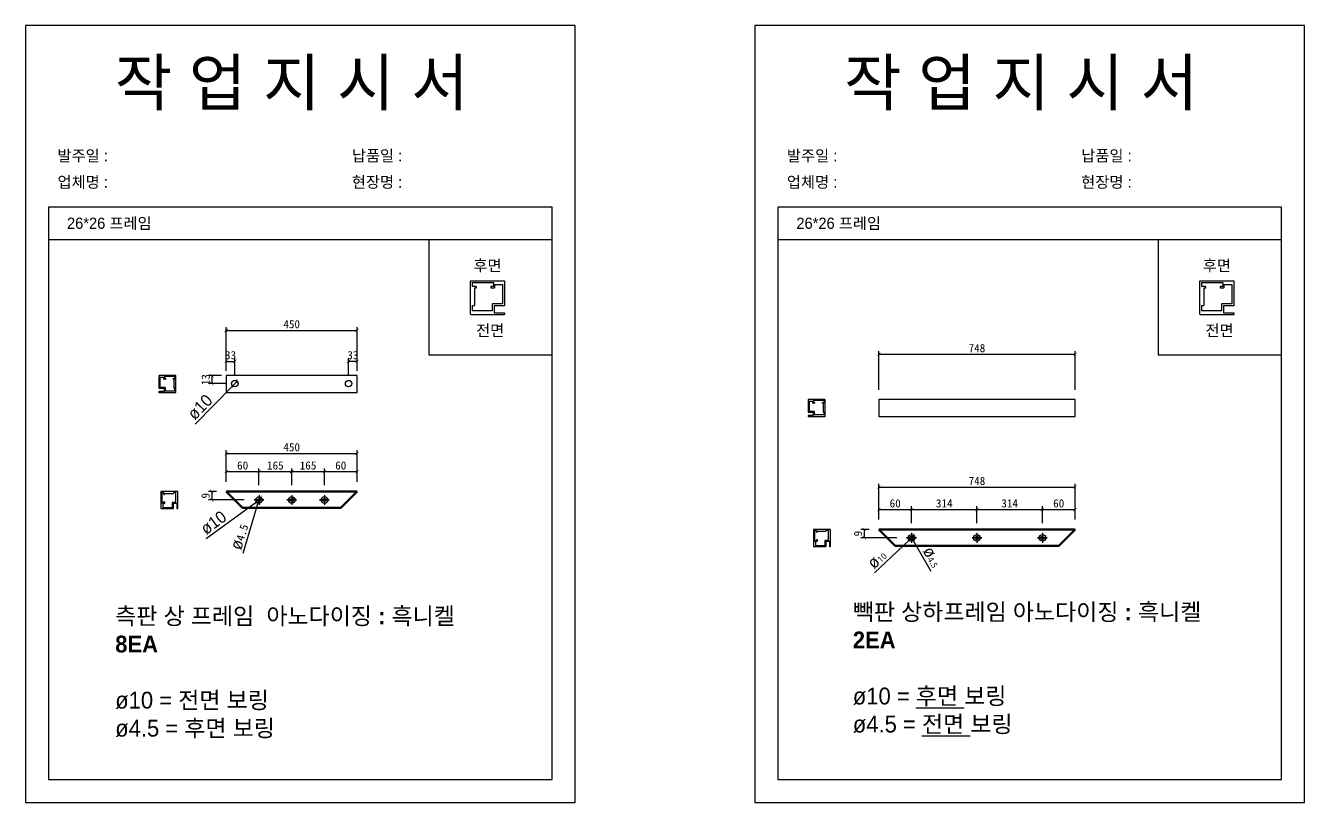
# Model space of a CAD drawing. Header units: millimetres. Extents: x -44117 to 256353, y -2095463 to 65325.
# Drawn here: x 119270 to 123181, y -18730 to -16354 of the extents above; entities that cross this region are included whole.
import ezdxf

# ---------------------------------------------------------------- set-up
doc = ezdxf.new("R2010")
doc.units = ezdxf.units.MM
doc.header["$LTSCALE"] = 10
doc.layers.add('Layer1', color=7, linetype='Continuous', lineweight=70)
doc.dimstyles.new('ISO-25', dxfattribs={"dimtxt": 2.5, "dimasz": 2.5, "dimexe": 1, "dimexo": 1, "dimtad": 1, "dimtxsty": 'Standard', "dimblk": 'ARCHTICK', "dimcen": 2.5, "dimadec": 0, "dimazin": 0, "dimtfac": 1, "dimtmove": 0, "dimatfit": 3, "dimfxl": 0, "dimarcsym": 0})

# ---------------------------------------------------------------- blocks, each defined once
blk = doc.blocks.new('_ArchTick')
at = {"color": 0, "linetype": 'ByBlock', "const_width": 0.15}
blk.add_lwpolyline([(-0.5, -0.5), (0.5, 0.5)], dxfattribs=at)
blk = doc.blocks.new('*D2102')
at = {"color": 0, "lineweight": -2}
for p, q in [((121879.4, -17864.9), (121879.4, -17824.2)), ((121979.4, -17875.9), (121979.4, -17824.2)), ((121879.4, -17834.2), (121979.4, -17834.2))]:
    blk.add_line(p, q, dxfattribs=at)
at = {"layer": 'Defpoints', "color": 0}
for p in [(121979.4, -17834.2), (121879.4, -17894.9), (121979.4, -17905.9)]:
    blk.add_point(p, dxfattribs=at)
at = {"color": 0, "lineweight": -2, "xscale": 10, "yscale": 10, "zscale": 10, "rotation": 180}
blk.add_blockref('_ArchTick', (121879.4, -17834.2), dxfattribs=at)
at = {"color": 0, "lineweight": -2, "xscale": 10, "yscale": 10, "zscale": 10}
blk.add_blockref('_ArchTick', (121979.4, -17834.2), dxfattribs=at)
at = {"color": 0, "insert": (121929.4, -17815.5), "char_height": 25, "attachment_point": 5}
blk.add_mtext('60', dxfattribs=at)
blk = doc.blocks.new('*D2103')
at = {"color": 0, "lineweight": -2}
for p, q in [((121879.4, -17864.9), (121879.4, -17755.7)), ((121879.4, -17765.7), (122479.4, -17765.7)), ((122479.4, -17864.9), (122479.4, -17755.7))]:
    blk.add_line(p, q, dxfattribs=at)
at = {"layer": 'Defpoints', "color": 0}
for p in [(122479.4, -17765.7), (121879.4, -17894.9), (122479.4, -17894.9)]:
    blk.add_point(p, dxfattribs=at)
at = {"color": 0, "lineweight": -2, "xscale": 10, "yscale": 10, "zscale": 10, "rotation": 180}
blk.add_blockref('_ArchTick', (121879.4, -17765.7), dxfattribs=at)
at = {"color": 0, "lineweight": -2, "xscale": 10, "yscale": 10, "zscale": 10}
blk.add_blockref('_ArchTick', (122479.4, -17765.7), dxfattribs=at)
at = {"color": 0, "insert": (122179.4, -17746.9), "char_height": 25, "attachment_point": 5}
blk.add_mtext('748', dxfattribs=at)
blk = doc.blocks.new('*D2104')
at = {"color": 0, "lineweight": -2}
for p, q in [((121866.4, -18028), (121972.1, -17927.8)), ((121986.6, -17914), (121972.1, -17927.8)), ((121986.6, -17914), (121986.6, -17914))]:
    blk.add_line(p, q, dxfattribs=at)
at = {"layer": 'Defpoints', "color": 0}
for p in [(121972.1, -17927.8), (121986.6, -17914)]:
    blk.add_point(p, dxfattribs=at)
at = {"color": 0, "lineweight": -2, "xscale": 10, "yscale": 10, "zscale": 10}
for p, rotation in [((121986.6, -17914), 223.4806529621891), ((121972.1, -17927.8), 43.48065296218906)]:
    blk.add_blockref('_ArchTick', p, dxfattribs=dict(at, rotation=rotation))
at = {"color": 0, "insert": (121873.3, -17985.7), "char_height": 25, "attachment_point": 5, "rotation": 43.4807}
blk.add_mtext('{\\fGulim|b0|i0|c129|p50;\\H1.4583x;ø\\fMalgun Gothic|b0|i0|c129|p50;\\H0.51429x;10}', dxfattribs=at)
blk = doc.blocks.new('*D2105')
at = {"color": 0, "lineweight": -2}
for p, q in [((121976.9, -17916.6), (121976.9, -17916.6)), ((121976.9, -17916.6), (121981.9, -17925.2)), ((122039.7, -18023.8), (121981.9, -17925.2))]:
    blk.add_line(p, q, dxfattribs=at)
at = {"layer": 'Defpoints', "color": 0}
for p in [(121976.9, -17916.6), (121981.9, -17925.2)]:
    blk.add_point(p, dxfattribs=at)
at = {"color": 0, "lineweight": -2, "xscale": 10, "yscale": 10, "zscale": 10}
for p, rotation in [((121976.9, -17916.6), 300.3861059706713), ((121981.9, -17925.2), 120.3861059706713)]:
    blk.add_blockref('_ArchTick', p, dxfattribs=dict(at, rotation=rotation))
at = {"color": 0, "insert": (122043.7, -17979.1), "char_height": 25, "attachment_point": 5, "rotation": 300.3861}
blk.add_mtext('{\\fGulim|b0|i0|c129|p50;\\H1.4583x;ø\\fMalgun Gothic|b0|i0|c129|p50;\\H0.51429x;4.5}', dxfattribs=at)
blk = doc.blocks.new('*D2109')
at = {"color": 0, "lineweight": -2}
for p, q in [((121979.4, -17875.9), (121979.4, -17824.2)), ((122179.4, -17875.9), (122179.4, -17824.2)), ((121979.4, -17834.2), (122179.4, -17834.2))]:
    blk.add_line(p, q, dxfattribs=at)
at = {"layer": 'Defpoints', "color": 0}
for p in [(122179.4, -17834.2), (121979.4, -17905.9), (122179.4, -17905.9)]:
    blk.add_point(p, dxfattribs=at)
at = {"color": 0, "lineweight": -2, "xscale": 10, "yscale": 10, "zscale": 10, "rotation": 180}
blk.add_blockref('_ArchTick', (121979.4, -17834.2), dxfattribs=at)
at = {"color": 0, "lineweight": -2, "xscale": 10, "yscale": 10, "zscale": 10}
blk.add_blockref('_ArchTick', (122179.4, -17834.2), dxfattribs=at)
at = {"color": 0, "insert": (122079.4, -17815.5), "char_height": 25, "attachment_point": 5}
blk.add_mtext('314', dxfattribs=at)
blk = doc.blocks.new('*D2110')
at = {"color": 0, "lineweight": -2}
for p, q in [((122179.4, -17875.9), (122179.4, -17824.2)), ((122379.4, -17875.9), (122379.4, -17824.2)), ((122179.4, -17834.2), (122379.4, -17834.2))]:
    blk.add_line(p, q, dxfattribs=at)
at = {"layer": 'Defpoints', "color": 0}
for p in [(122379.4, -17834.2), (122179.4, -17905.9), (122379.4, -17905.9)]:
    blk.add_point(p, dxfattribs=at)
at = {"color": 0, "lineweight": -2, "xscale": 10, "yscale": 10, "zscale": 10, "rotation": 180}
blk.add_blockref('_ArchTick', (122179.4, -17834.2), dxfattribs=at)
at = {"color": 0, "lineweight": -2, "xscale": 10, "yscale": 10, "zscale": 10}
blk.add_blockref('_ArchTick', (122379.4, -17834.2), dxfattribs=at)
at = {"color": 0, "insert": (122279.4, -17815.5), "char_height": 25, "attachment_point": 5}
blk.add_mtext('314', dxfattribs=at)
blk = doc.blocks.new('*D2111')
at = {"color": 0, "lineweight": -2}
for p, q in [((122379.4, -17875.9), (122379.4, -17824.2)), ((122479.4, -17864.9), (122479.4, -17824.2)), ((122379.4, -17834.2), (122479.4, -17834.2))]:
    blk.add_line(p, q, dxfattribs=at)
at = {"layer": 'Defpoints', "color": 0}
for p in [(122479.4, -17834.2), (122379.4, -17905.9), (122479.4, -17894.9)]:
    blk.add_point(p, dxfattribs=at)
at = {"color": 0, "lineweight": -2, "xscale": 10, "yscale": 10, "zscale": 10, "rotation": 180}
blk.add_blockref('_ArchTick', (122379.4, -17834.2), dxfattribs=at)
at = {"color": 0, "lineweight": -2, "xscale": 10, "yscale": 10, "zscale": 10}
blk.add_blockref('_ArchTick', (122479.4, -17834.2), dxfattribs=at)
at = {"color": 0, "insert": (122429.4, -17815.5), "char_height": 25, "attachment_point": 5}
blk.add_mtext('60', dxfattribs=at)
blk = doc.blocks.new('*D2113')
at = {"color": 0, "lineweight": -2}
for p, q in [((119884.2, -17749), (119884.2, -17708.3)), ((119984.2, -17760), (119984.2, -17708.3)), ((119884.2, -17718.3), (119984.2, -17718.3))]:
    blk.add_line(p, q, dxfattribs=at)
at = {"layer": 'Defpoints', "color": 0}
for p in [(119984.2, -17718.3), (119884.2, -17779), (119984.2, -17790)]:
    blk.add_point(p, dxfattribs=at)
at = {"color": 0, "lineweight": -2, "xscale": 10, "yscale": 10, "zscale": 10, "rotation": 180}
blk.add_blockref('_ArchTick', (119884.2, -17718.3), dxfattribs=at)
at = {"color": 0, "lineweight": -2, "xscale": 10, "yscale": 10, "zscale": 10}
blk.add_blockref('_ArchTick', (119984.2, -17718.3), dxfattribs=at)
at = {"color": 0, "insert": (119934.2, -17699.6), "char_height": 25, "attachment_point": 5}
blk.add_mtext('60', dxfattribs=at)
blk = doc.blocks.new('*D2114')
at = {"color": 0, "lineweight": -2}
for p, q in [((119984.2, -17760), (119984.2, -17708.3)), ((120084.2, -17760), (120084.2, -17708.3)), ((119984.2, -17718.3), (120084.2, -17718.3))]:
    blk.add_line(p, q, dxfattribs=at)
at = {"layer": 'Defpoints', "color": 0}
for p in [(120084.2, -17718.3), (119984.2, -17790), (120084.2, -17790)]:
    blk.add_point(p, dxfattribs=at)
at = {"color": 0, "lineweight": -2, "xscale": 10, "yscale": 10, "zscale": 10, "rotation": 180}
blk.add_blockref('_ArchTick', (119984.2, -17718.3), dxfattribs=at)
at = {"color": 0, "lineweight": -2, "xscale": 10, "yscale": 10, "zscale": 10}
blk.add_blockref('_ArchTick', (120084.2, -17718.3), dxfattribs=at)
at = {"color": 0, "insert": (120034.2, -17699.6), "char_height": 25, "attachment_point": 5}
blk.add_mtext('165', dxfattribs=at)
blk = doc.blocks.new('*D2115')
at = {"color": 0, "lineweight": -2}
for p, q in [((120084.2, -17760), (120084.2, -17708.3)), ((120184.2, -17760), (120184.2, -17708.3)), ((120084.2, -17718.3), (120184.2, -17718.3))]:
    blk.add_line(p, q, dxfattribs=at)
at = {"layer": 'Defpoints', "color": 0}
for p in [(120184.2, -17718.3), (120084.2, -17790), (120184.2, -17790)]:
    blk.add_point(p, dxfattribs=at)
at = {"color": 0, "lineweight": -2, "xscale": 10, "yscale": 10, "zscale": 10, "rotation": 180}
blk.add_blockref('_ArchTick', (120084.2, -17718.3), dxfattribs=at)
at = {"color": 0, "lineweight": -2, "xscale": 10, "yscale": 10, "zscale": 10}
blk.add_blockref('_ArchTick', (120184.2, -17718.3), dxfattribs=at)
at = {"color": 0, "insert": (120134.2, -17699.6), "char_height": 25, "attachment_point": 5}
blk.add_mtext('165', dxfattribs=at)
blk = doc.blocks.new('*D2116')
at = {"color": 0, "lineweight": -2}
for p, q in [((120184.2, -17760), (120184.2, -17708.3)), ((120284.2, -17749), (120284.2, -17708.3)), ((120184.2, -17718.3), (120284.2, -17718.3))]:
    blk.add_line(p, q, dxfattribs=at)
at = {"layer": 'Defpoints', "color": 0}
for p in [(120284.2, -17718.3), (120184.2, -17790), (120284.2, -17779)]:
    blk.add_point(p, dxfattribs=at)
at = {"color": 0, "lineweight": -2, "xscale": 10, "yscale": 10, "zscale": 10, "rotation": 180}
blk.add_blockref('_ArchTick', (120184.2, -17718.3), dxfattribs=at)
at = {"color": 0, "lineweight": -2, "xscale": 10, "yscale": 10, "zscale": 10}
blk.add_blockref('_ArchTick', (120284.2, -17718.3), dxfattribs=at)
at = {"color": 0, "insert": (120234.2, -17699.6), "char_height": 25, "attachment_point": 5}
blk.add_mtext('60', dxfattribs=at)
blk = doc.blocks.new('*D2117')
at = {"color": 0, "lineweight": -2}
for p, q in [((119884.2, -17749), (119884.2, -17652.6)), ((119884.2, -17662.6), (120284.2, -17662.6)), ((120284.2, -17749), (120284.2, -17652.6))]:
    blk.add_line(p, q, dxfattribs=at)
at = {"layer": 'Defpoints', "color": 0}
for p in [(120284.2, -17662.6), (119884.2, -17779), (120284.2, -17779)]:
    blk.add_point(p, dxfattribs=at)
at = {"color": 0, "lineweight": -2, "xscale": 10, "yscale": 10, "zscale": 10, "rotation": 180}
blk.add_blockref('_ArchTick', (119884.2, -17662.6), dxfattribs=at)
at = {"color": 0, "lineweight": -2, "xscale": 10, "yscale": 10, "zscale": 10}
blk.add_blockref('_ArchTick', (120284.2, -17662.6), dxfattribs=at)
at = {"color": 0, "insert": (120084.2, -17643.9), "char_height": 25, "attachment_point": 5}
blk.add_mtext('450', dxfattribs=at)
blk = doc.blocks.new('*D2123')
at = {"color": 0, "lineweight": -2}
for p, q in [((119854.2, -17779), (119829.8, -17779)), ((119839.8, -17779), (119839.8, -17805)), ((119939.2, -17805), (119829.8, -17805))]:
    blk.add_line(p, q, dxfattribs=at)
at = {"layer": 'Defpoints', "color": 0}
for p in [(119884.2, -17779), (119839.8, -17805), (119969.2, -17805)]:
    blk.add_point(p, dxfattribs=at)
at = {"color": 0, "lineweight": -2, "xscale": 10, "yscale": 10, "zscale": 10}
for p, rotation in [((119839.8, -17779), 90), ((119839.8, -17805), 270)]:
    blk.add_blockref('_ArchTick', p, dxfattribs=dict(at, rotation=rotation))
at = {"color": 0, "insert": (119821.1, -17792), "char_height": 25, "attachment_point": 5, "rotation": 90}
blk.add_mtext('9', dxfattribs=at)
blk = doc.blocks.new('*D2124')
at = {"color": 0, "lineweight": -2}
for p, q in [((119822.2, -17923.2), (119976.1, -17810.9)), ((119992.3, -17799.2), (119976.1, -17810.9)), ((119992.3, -17799.2), (119992.3, -17799.2))]:
    blk.add_line(p, q, dxfattribs=at)
at = {"layer": 'Defpoints', "color": 0}
for p in [(119976.1, -17810.9), (119992.3, -17799.2)]:
    blk.add_point(p, dxfattribs=at)
at = {"color": 0, "lineweight": -2, "xscale": 10, "yscale": 10, "zscale": 10}
for p, rotation in [((119992.3, -17799.2), 216.1012390734607), ((119976.1, -17810.9), 36.10123907346073)]:
    blk.add_blockref('_ArchTick', p, dxfattribs=dict(at, rotation=rotation))
at = {"color": 0, "insert": (119845, -17874.4), "char_height": 25, "attachment_point": 5, "rotation": 36.1012}
blk.add_mtext('{\\fGulim|b0|i0|c129|p50;\\H1.4583x;ø10}', dxfattribs=at)
blk = doc.blocks.new('*D2125')
at = {"color": 0, "lineweight": -2}
for p, q in [((119935.8, -17967.8), (119982.8, -17809.8)), ((119985.6, -17800.3), (119982.8, -17809.8)), ((119985.6, -17800.3), (119985.6, -17800.3))]:
    blk.add_line(p, q, dxfattribs=at)
at = {"layer": 'Defpoints', "color": 0}
for p in [(119982.8, -17809.8), (119985.6, -17800.3)]:
    blk.add_point(p, dxfattribs=at)
at = {"color": 0, "lineweight": -2, "xscale": 10, "yscale": 10, "zscale": 10}
for p, rotation in [((119982.8, -17809.8), 73.42594672676715), ((119985.6, -17800.3), 253.4259467267671)]:
    blk.add_blockref('_ArchTick', p, dxfattribs=dict(at, rotation=rotation))
at = {"color": 0, "insert": (119923.8, -17917), "char_height": 25, "attachment_point": 5, "rotation": 73.4259}
blk.add_mtext('{\\fGulim|b0|i0|c129|p50;\\H1.4583x;ø}4.5', dxfattribs=at)
blk = doc.blocks.new('*D2126')
at = {"color": 0, "lineweight": -2}
for p, q in [((121849.4, -17894.9), (121824.8, -17894.9)), ((121834.8, -17894.9), (121834.8, -17920.9)), ((121934.4, -17920.9), (121824.8, -17920.9))]:
    blk.add_line(p, q, dxfattribs=at)
at = {"layer": 'Defpoints', "color": 0}
for p in [(121879.4, -17894.9), (121834.8, -17920.9), (121964.4, -17920.9)]:
    blk.add_point(p, dxfattribs=at)
at = {"color": 0, "lineweight": -2, "xscale": 10, "yscale": 10, "zscale": 10}
for p, rotation in [((121834.8, -17894.9), 90), ((121834.8, -17920.9), 270)]:
    blk.add_blockref('_ArchTick', p, dxfattribs=dict(at, rotation=rotation))
at = {"color": 0, "insert": (121816.1, -17907.9), "char_height": 25, "attachment_point": 5, "rotation": 90}
blk.add_mtext('9', dxfattribs=at)
blk = doc.blocks.new('*D2127')
at = {"color": 0, "lineweight": -2}
for p, q in [((119884.2, -17394.7), (119884.2, -17276.3)), ((120284.2, -17394.7), (120284.2, -17276.3)), ((119884.2, -17286.3), (120284.2, -17286.3))]:
    blk.add_line(p, q, dxfattribs=at)
at = {"layer": 'Defpoints', "color": 0}
for p in [(120284.2, -17286.3), (119884.2, -17424.7), (120284.2, -17424.7)]:
    blk.add_point(p, dxfattribs=at)
at = {"color": 0, "lineweight": -2, "xscale": 10, "yscale": 10, "zscale": 10, "rotation": 180}
blk.add_blockref('_ArchTick', (119884.2, -17286.3), dxfattribs=at)
at = {"color": 0, "lineweight": -2, "xscale": 10, "yscale": 10, "zscale": 10}
blk.add_blockref('_ArchTick', (120284.2, -17286.3), dxfattribs=at)
at = {"color": 0, "insert": (120084.2, -17267.5), "char_height": 25, "attachment_point": 5}
blk.add_mtext('450', dxfattribs=at)
blk = doc.blocks.new('*D2128')
at = {"color": 0, "lineweight": -2}
for p, q in [((121879.4, -17468), (121879.4, -17349.5)), ((121879.4, -17359.5), (122479.4, -17359.5)), ((122479.4, -17468), (122479.4, -17349.5))]:
    blk.add_line(p, q, dxfattribs=at)
at = {"layer": 'Defpoints', "color": 0}
for p in [(122479.4, -17359.5), (121879.4, -17498), (122479.4, -17498)]:
    blk.add_point(p, dxfattribs=at)
at = {"color": 0, "lineweight": -2, "xscale": 10, "yscale": 10, "zscale": 10, "rotation": 180}
blk.add_blockref('_ArchTick', (121879.4, -17359.5), dxfattribs=at)
at = {"color": 0, "lineweight": -2, "xscale": 10, "yscale": 10, "zscale": 10}
blk.add_blockref('_ArchTick', (122479.4, -17359.5), dxfattribs=at)
at = {"color": 0, "insert": (122179.4, -17340.8), "char_height": 25, "attachment_point": 5}
blk.add_mtext('748', dxfattribs=at)
blk = doc.blocks.new('*D2140')
at = {"color": 0, "lineweight": -2}
for p, q in [((119789.5, -17572.7), (119903.2, -17456.4)), ((119917.2, -17442.1), (119903.2, -17456.4)), ((119917.2, -17442.1), (119917.2, -17442.1))]:
    blk.add_line(p, q, dxfattribs=at)
at = {"layer": 'Defpoints', "color": 0}
for p in [(119903.2, -17456.4), (119917.2, -17442.1)]:
    blk.add_point(p, dxfattribs=at)
at = {"color": 0, "lineweight": -2, "xscale": 10, "yscale": 10, "zscale": 10}
for p, rotation in [((119917.2, -17442.1), 225.6611385175773), ((119903.2, -17456.4), 45.66113851757733)]:
    blk.add_blockref('_ArchTick', p, dxfattribs=dict(at, rotation=rotation))
at = {"color": 0, "insert": (119803.9, -17520.8), "char_height": 25, "attachment_point": 5, "rotation": 45.6611}
blk.add_mtext('{\\fGulim|b0|i0|c129|p50;\\H1.4583x;ø10}', dxfattribs=at)
blk = doc.blocks.new('*D2141')
at = {"color": 0, "lineweight": -2}
for p, q in [((119869.2, -17424.7), (119829.9, -17424.7)), ((119839.9, -17424.7), (119839.9, -17449.2)), ((119885.2, -17449.2), (119829.9, -17449.2))]:
    blk.add_line(p, q, dxfattribs=at)
at = {"layer": 'Defpoints', "color": 0}
for p in [(119884.2, -17424.7), (119839.9, -17449.2), (119900.2, -17449.2)]:
    blk.add_point(p, dxfattribs=at)
at = {"color": 0, "lineweight": -2, "xscale": 10, "yscale": 10, "zscale": 10}
for p, rotation in [((119839.9, -17424.7), 90), ((119839.9, -17449.2), 270)]:
    blk.add_blockref('_ArchTick', p, dxfattribs=dict(at, rotation=rotation))
at = {"color": 0, "insert": (119821.2, -17437), "char_height": 25, "attachment_point": 5, "rotation": 90}
blk.add_mtext('13', dxfattribs=at)
blk = doc.blocks.new('*D2142')
at = {"color": 0, "lineweight": -2}
for p, q in [((119884.2, -17409.7), (119884.2, -17371)), ((119884.2, -17381), (119910.2, -17381)), ((119910.2, -17424.2), (119910.2, -17371))]:
    blk.add_line(p, q, dxfattribs=at)
at = {"layer": 'Defpoints', "color": 0}
for p in [(119910.2, -17381), (119884.2, -17424.7), (119910.2, -17439.2)]:
    blk.add_point(p, dxfattribs=at)
at = {"color": 0, "lineweight": -2, "xscale": 10, "yscale": 10, "zscale": 10, "rotation": 180}
blk.add_blockref('_ArchTick', (119884.2, -17381), dxfattribs=at)
at = {"color": 0, "lineweight": -2, "xscale": 10, "yscale": 10, "zscale": 10}
blk.add_blockref('_ArchTick', (119910.2, -17381), dxfattribs=at)
at = {"color": 0, "insert": (119897.2, -17362.2), "char_height": 25, "attachment_point": 5}
blk.add_mtext('33', dxfattribs=at)
blk = doc.blocks.new('*D2143')
at = {"color": 0, "lineweight": -2}
for p, q in [((120258.2, -17424.2), (120258.2, -17371)), ((120284.2, -17381), (120258.2, -17381)), ((120284.2, -17409.7), (120284.2, -17371))]:
    blk.add_line(p, q, dxfattribs=at)
at = {"layer": 'Defpoints', "color": 0}
for p in [(120258.2, -17381), (120258.2, -17439.2), (120284.2, -17424.7)]:
    blk.add_point(p, dxfattribs=at)
at = {"color": 0, "lineweight": -2, "xscale": 10, "yscale": 10, "zscale": 10, "rotation": 180}
blk.add_blockref('_ArchTick', (120258.2, -17381), dxfattribs=at)
at = {"color": 0, "lineweight": -2, "xscale": 10, "yscale": 10, "zscale": 10}
blk.add_blockref('_ArchTick', (120284.2, -17381), dxfattribs=at)
at = {"color": 0, "insert": (120271.2, -17362.2), "char_height": 25, "attachment_point": 5}
blk.add_mtext('33', dxfattribs=at)

msp = doc.modelspace()

# ---------------------------------------------------------------- linework, layer by layer
for p, q in [((120880.49561, -16909.2045), (119340.49561, -16909.2045)), ((123110.65799, -16909.2045), (121570.65799, -16909.2045)), ((120880.49561, -17009.2045), (119340.49561, -17009.2045)), ((123110.65799, -17009.2045), (121570.65799, -17009.2045)), ((120636.94002, -17152.28787), (120636.94002, -17140.28787)), ((120636.94002, -17140.28787), (120700.94002, -17140.28787)), ((120647.74002, -17152.28787), (120636.94002, -17152.28787)), ((120642.94002, -17156.28787), (120647.74002, -17156.28787)), ((120642.94002, -17156.28787), (120642.94002, -17210.28787)), ((120648.94002, -17155.08787), (120648.94002, -17153.48787)), ((120692.94002, -17153.48787), (120692.94002, -17155.08787)), ((120700.94002, -17152.28787), (120694.14002, -17152.28787)), ((120694.14002, -17156.28787), (120703.74002, -17156.28787)), ((120700.94002, -17140.28787), (120700.94002, -17152.28787)), ((120704.94002, -17155.08787), (120704.94002, -17146.28787)), ((120704.94002, -17146.28787), (120728.94002, -17146.28787)), ((120728.94002, -17146.28787), (120728.94002, -17205.48787)), ((122867.1024, -17152.28787), (122867.1024, -17140.28787)), ((122867.1024, -17140.28787), (122931.1024, -17140.28787)), ((122877.9024, -17152.28787), (122867.1024, -17152.28787)), ((122873.1024, -17156.28787), (122877.9024, -17156.28787)), ((122873.1024, -17156.28787), (122873.1024, -17210.28787)), ((122879.1024, -17155.08787), (122879.1024, -17153.48787)), ((122923.1024, -17153.48787), (122923.1024, -17155.08787)), ((122931.1024, -17152.28787), (122924.3024, -17152.28787)), ((122924.3024, -17156.28787), (122933.9024, -17156.28787)), ((122931.1024, -17140.28787), (122931.1024, -17152.28787)), ((122935.1024, -17155.08787), (122935.1024, -17146.28787)), ((122935.1024, -17146.28787), (122959.1024, -17146.28787)), ((122959.1024, -17146.28787), (122959.1024, -17205.48787)), ((120636.94002, -17226.28787), (120636.94002, -17210.28787)), ((120636.94002, -17210.28787), (120642.94002, -17210.28787)), ((120696.94002, -17226.28787), (120636.94002, -17226.28787)), ((120696.94002, -17206.68787), (120696.94002, -17211.48787)), ((120696.94002, -17211.48787), (120696.94002, -17226.28787)), ((120696.94002, -17211.48787), (120696.94002, -17211.48787)), ((120702.94002, -17205.48787), (120698.14002, -17205.48787)), ((120728.94002, -17205.48787), (120702.94002, -17205.48787)), ((122867.1024, -17226.28787), (122867.1024, -17210.28787)), ((122867.1024, -17210.28787), (122873.1024, -17210.28787)), ((122927.1024, -17226.28787), (122867.1024, -17226.28787)), ((122927.1024, -17206.68787), (122927.1024, -17211.48787)), ((122927.1024, -17211.48787), (122927.1024, -17226.28787)), ((122927.1024, -17211.48787), (122927.1024, -17211.48787)), ((122933.1024, -17205.48787), (122928.3024, -17205.48787)), ((122959.1024, -17205.48787), (122933.1024, -17205.48787)), ((119693.27197, -17430.7033), (119681.27197, -17430.7033)), ((119681.27197, -17430.7033), (119681.27197, -17460.3033)), ((119693.27197, -17435.1033), (119693.27197, -17430.7033)), ((119698.67197, -17435.7033), (119693.87197, -17435.7033)), ((119727.27197, -17427.7033), (119695.27197, -17427.7033)), ((119695.27197, -17427.7033), (119695.27197, -17433.7033)), ((119695.27197, -17433.7033), (119698.67197, -17433.7033)), ((119699.27197, -17434.3033), (119699.27197, -17435.1033)), ((119721.27197, -17435.1033), (119721.27197, -17434.3033)), ((119721.87197, -17433.7033), (119727.27197, -17433.7033)), ((119724.27197, -17435.7033), (119721.87197, -17435.7033)), ((119724.27197, -17435.7033), (119724.27197, -17462.7033)), ((119727.27197, -17433.7033), (119727.27197, -17427.7033)), ((120284.21879, -17424.7033), (119884.21879, -17424.7033)), ((119884.21879, -17424.7033), (119884.21879, -17476.7033)), ((120284.21879, -17476.7033), (120284.21879, -17424.7033)), ((119681.27197, -17460.3033), (119694.27197, -17460.3033)), ((119694.27197, -17460.3033), (119696.67197, -17460.3033)), ((119697.27197, -17460.9033), (119697.27197, -17463.3033)), ((119697.27197, -17463.3033), (119697.27197, -17470.7033)), ((119697.27197, -17463.3033), (119697.27197, -17463.3033)), ((119697.27197, -17470.7033), (119727.27197, -17470.7033)), ((119727.27197, -17462.7033), (119724.27197, -17462.7033)), ((119727.27197, -17470.7033), (119727.27197, -17462.7033)), ((119884.21879, -17476.7033), (120284.21879, -17476.7033)), ((121677.89517, -17503.95788), (121665.89517, -17503.95788)), ((121665.89517, -17503.95788), (121665.89517, -17533.55788)), ((121677.89517, -17508.35788), (121677.89517, -17503.95788)), ((121683.29517, -17508.95788), (121678.49517, -17508.95788)), ((121711.89517, -17500.95788), (121679.89517, -17500.95788)), ((121679.89517, -17500.95788), (121679.89517, -17506.95788)), ((121679.89517, -17506.95788), (121683.29517, -17506.95788)), ((121683.89517, -17507.55788), (121683.89517, -17508.35788)), ((121705.89517, -17508.35788), (121705.89517, -17507.55788)), ((121706.49517, -17506.95788), (121711.89517, -17506.95788)), ((121708.89517, -17508.95788), (121706.49517, -17508.95788)), ((121708.89517, -17508.95788), (121708.89517, -17535.95788)), ((121711.89517, -17506.95788), (121711.89517, -17500.95788)), ((122479.39359, -17497.95788), (121879.39359, -17497.95788)), ((121879.39359, -17497.95788), (121879.39359, -17549.95788)), ((122479.39359, -17549.95788), (122479.39359, -17497.95788)), ((121665.89517, -17533.55788), (121678.89517, -17533.55788)), ((121678.89517, -17533.55788), (121681.29517, -17533.55788)), ((121681.89517, -17534.15788), (121681.89517, -17536.55788)), ((121681.89517, -17536.55788), (121681.89517, -17543.95788)), ((121681.89517, -17536.55788), (121681.89517, -17536.55788)), ((121681.89517, -17543.95788), (121711.89517, -17543.95788)), ((121711.89517, -17535.95788), (121708.89517, -17535.95788)), ((121711.89517, -17543.95788), (121711.89517, -17535.95788)), ((121879.39359, -17549.95788), (122479.39359, -17549.95788)), ((119693.32327, -17782.04362), (119687.32327, -17782.04362)), ((119687.32327, -17782.04362), (119687.32327, -17814.04362)), ((119693.32327, -17787.44362), (119693.32327, -17782.04362)), ((119694.72327, -17788.04362), (119693.92327, -17788.04362)), ((119695.32327, -17785.04362), (119695.32327, -17787.44362)), ((119695.32327, -17785.04362), (119722.32327, -17785.04362)), ((119730.32327, -17782.04362), (119722.32327, -17782.04362)), ((119722.32327, -17782.04362), (119722.32327, -17785.04362)), ((119730.32327, -17812.04362), (119730.32327, -17782.04362)), ((119687.32327, -17814.04362), (119693.32327, -17814.04362)), ((119694.72327, -17816.04362), (119690.32327, -17816.04362)), ((119690.32327, -17816.04362), (119690.32327, -17828.04362)), ((119690.32327, -17828.04362), (119719.92327, -17828.04362)), ((119693.32327, -17814.04362), (119693.32327, -17810.64362)), ((119693.92327, -17810.04362), (119694.72327, -17810.04362)), ((119695.32327, -17810.64362), (119695.32327, -17815.44362)), ((119719.92327, -17815.04362), (119719.92327, -17812.64362)), ((119719.92327, -17828.04362), (119719.92327, -17815.04362)), ((119720.52327, -17812.04362), (119722.92327, -17812.04362)), ((119722.92327, -17812.04362), (119730.32327, -17812.04362)), ((119722.92327, -17812.04362), (119722.92327, -17812.04362)), ((121688.49807, -17897.8763), (121682.49807, -17897.8763)), ((121682.49807, -17897.8763), (121682.49807, -17929.8763)), ((121688.49807, -17903.2763), (121688.49807, -17897.8763)), ((121689.89807, -17903.8763), (121689.09807, -17903.8763)), ((121690.49807, -17900.8763), (121690.49807, -17903.2763)), ((121690.49807, -17900.8763), (121717.49807, -17900.8763)), ((121725.49807, -17897.8763), (121717.49807, -17897.8763)), ((121717.49807, -17897.8763), (121717.49807, -17900.8763)), ((121725.49807, -17927.8763), (121725.49807, -17897.8763)), ((121682.49807, -17929.8763), (121688.49807, -17929.8763)), ((121689.89807, -17931.8763), (121685.49807, -17931.8763)), ((121685.49807, -17931.8763), (121685.49807, -17943.8763)), ((121685.49807, -17943.8763), (121715.09807, -17943.8763)), ((121688.49807, -17929.8763), (121688.49807, -17926.4763)), ((121689.09807, -17925.8763), (121689.89807, -17925.8763)), ((121690.49807, -17926.4763), (121690.49807, -17931.2763)), ((121715.09807, -17930.8763), (121715.09807, -17928.4763)), ((121715.09807, -17943.8763), (121715.09807, -17930.8763)), ((121715.69807, -17927.8763), (121718.09807, -17927.8763)), ((121718.09807, -17927.8763), (121725.49807, -17927.8763)), ((121718.09807, -17927.8763), (121718.09807, -17927.8763))]:
    msp.add_line(p, q)
at = {"lineweight": 30}
for p, q in [((119984.21879, -17790.04362), (119984.21879, -17820.04362)), ((120084.21879, -17790.04362), (120084.21879, -17820.04362)), ((120184.21879, -17790.04362), (120184.21879, -17820.04362)), ((121979.39359, -17905.8763), (121979.39359, -17935.8763)), ((122179.39359, -17905.8763), (122179.39359, -17935.8763)), ((122379.39359, -17905.8763), (122379.39359, -17935.8763))]:
    msp.add_line(p, q, dxfattribs=at)
for points in [[(119270.49561, -18730.03478), (120950.49561, -18730.03478), (120950.49561, -16354.03478), (119270.49561, -16354.03478)], [(121500.65799, -18730.03478), (123180.65799, -18730.03478), (123180.65799, -16354.03478), (121500.65799, -16354.03478)], [(120880.49561, -17009.2045), (120503.54685, -17009.2045), (120503.54685, -17360.81146), (120880.49561, -17360.81146)], [(123110.65799, -17009.2045), (122733.70923, -17009.2045), (122733.70923, -17360.81146), (123110.65799, -17360.81146)]]:
    msp.add_lwpolyline(points, close=True)
for points in [[(119340.49561, -16909.2045), (119340.49561, -18660.03478), (120880.49561, -18660.03478), (120880.49561, -16909.2045)], [(121570.65799, -16909.2045), (121570.65799, -18660.03478), (123110.65799, -18660.03478), (123110.65799, -16909.2045)]]:
    msp.add_lwpolyline(points)
for points in [[(120733.74002, -17232.28735, -0.4142135624), (120734.94002, -17233.48735), (120734.94002, -17237.08787, -0.4142135624), (120733.74002, -17238.28787), (120632.94002, -17238.28787, -0.4142135624), (120630.94002, -17236.28787), (120630.94002, -17136.28787, -0.4142135624), (120632.94002, -17134.28787), (120732.94002, -17134.28787, -0.4142135624), (120734.94002, -17136.28787), (120734.94002, -17209.48787, -0.4142135624), (120732.94002, -17211.48787), (120702.94002, -17211.48787), (120702.94002, -17232.28787), (120733.74002, -17232.28787)], [(122963.9024, -17232.28735, -0.4142135624), (122965.1024, -17233.48735), (122965.1024, -17237.08787, -0.4142135624), (122963.9024, -17238.28787), (122863.1024, -17238.28787, -0.4142135624), (122861.1024, -17236.28787), (122861.1024, -17136.28787, -0.4142135624), (122863.1024, -17134.28787), (122963.1024, -17134.28787, -0.4142135624), (122965.1024, -17136.28787), (122965.1024, -17209.48787, -0.4142135624), (122963.1024, -17211.48787), (122933.1024, -17211.48787), (122933.1024, -17232.28787), (122963.9024, -17232.28787)], [(119678.87197, -17473.70304, 0.4142135624), (119678.27197, -17474.30304), (119678.27197, -17476.1033, 0.4142135624), (119678.87197, -17476.7033), (119729.27197, -17476.7033, 0.4142135624), (119730.27197, -17475.7033), (119730.27197, -17425.7033, 0.4142135624), (119729.27197, -17424.7033), (119679.27197, -17424.7033, 0.4142135624), (119678.27197, -17425.7033), (119678.27197, -17462.3033, 0.4142135624), (119679.27197, -17463.3033), (119694.27197, -17463.3033), (119694.27197, -17473.7033), (119678.87197, -17473.7033)], [(121663.49517, -17546.95762, 0.4142135624), (121662.89517, -17547.55762), (121662.89517, -17549.35788, 0.4142135624), (121663.49517, -17549.95788), (121713.89517, -17549.95788, 0.4142135624), (121714.89517, -17548.95788), (121714.89517, -17498.95788, 0.4142135624), (121713.89517, -17497.95788), (121663.89517, -17497.95788, 0.4142135624), (121662.89517, -17498.95788), (121662.89517, -17535.55788, 0.4142135624), (121663.89517, -17536.55788), (121678.89517, -17536.55788), (121678.89517, -17546.95788), (121663.49517, -17546.95788)], [(119733.32301, -17830.44362, 0.4142135624), (119733.92301, -17831.04362), (119735.72327, -17831.04362, 0.4142135624), (119736.32327, -17830.44362), (119736.32327, -17780.04362, 0.4142135624), (119735.32327, -17779.04362), (119685.32327, -17779.04362, 0.4142135624), (119684.32327, -17780.04362), (119684.32327, -17830.04362, 0.4142135624), (119685.32327, -17831.04362), (119721.92327, -17831.04362, 0.4142135624), (119722.92327, -17830.04362), (119722.92327, -17815.04362), (119733.32327, -17815.04362), (119733.32327, -17830.44362)], [(121728.49781, -17946.2763, 0.4142135624), (121729.09781, -17946.8763), (121730.89807, -17946.8763, 0.4142135624), (121731.49807, -17946.2763), (121731.49807, -17895.8763, 0.4142135624), (121730.49807, -17894.8763), (121680.49807, -17894.8763, 0.4142135624), (121679.49807, -17895.8763), (121679.49807, -17945.8763, 0.4142135624), (121680.49807, -17946.8763), (121717.09807, -17946.8763, 0.4142135624), (121718.09807, -17945.8763), (121718.09807, -17930.8763), (121728.49807, -17930.8763), (121728.49807, -17946.2763)]]:
    msp.add_lwpolyline(points, format="xyb")
for points in [[(119999.21879, -17805.04362), (119969.21879, -17805.04362)], [(120099.21879, -17805.04362), (120069.21879, -17805.04362)], [(120199.21879, -17805.04362), (120169.21879, -17805.04362)], [(121994.39359, -17920.8763), (121964.39359, -17920.8763)], [(122194.39359, -17920.8763), (122164.39359, -17920.8763)], [(122394.39359, -17920.8763), (122364.39359, -17920.8763)]]:
    msp.add_lwpolyline(points, close=True, dxfattribs=at)
for centre in [(119910.21879, -17449.2033), (120258.21879, -17449.2033)]:
    msp.add_circle(centre, 10)
for centre, radius in [((119984.21879, -17805.04362), 10), ((119984.21879, -17805.04362), 5), ((120084.21879, -17805.04362), 10), ((120084.21879, -17805.04362), 5), ((120184.21879, -17805.04362), 10), ((120184.21879, -17805.04362), 5), ((121979.39359, -17920.8763), 10), ((121979.39359, -17920.8763), 5), ((122179.39359, -17920.8763), 10), ((122179.39359, -17920.8763), 5), ((122379.39359, -17920.8763), 10), ((122379.39359, -17920.8763), 5)]:
    msp.add_circle(centre, radius, dxfattribs=at)
for centre, radius, start, end in [((120647.74002, -17153.48787), 1.2, 360, 90), ((120647.74002, -17155.08787), 1.2, 270, 0), ((120694.14002, -17153.48787), 1.2, 90, 180), ((120694.14002, -17155.08787), 1.2, 180, 270), ((120703.74002, -17155.08787), 1.2, 270, 0), ((122877.9024, -17153.48787), 1.2, 360, 90), ((122877.9024, -17155.08787), 1.2, 270, 0), ((122924.3024, -17153.48787), 1.2, 90, 180), ((122924.3024, -17155.08787), 1.2, 180, 270), ((122933.9024, -17155.08787), 1.2, 270, 0), ((120698.14002, -17206.68787), 1.2, 90, 180), ((122928.3024, -17206.68787), 1.2, 90, 180), ((119693.87197, -17435.1033), 0.6, 180, 270), ((119698.67197, -17434.3033), 0.6, 0, 90), ((119698.67197, -17435.1033), 0.6, 270, 0), ((119721.87197, -17434.3033), 0.6, 90, 180), ((119721.87197, -17435.1033), 0.6, 180, 270), ((119696.67197, -17460.9033), 0.6, 0, 90), ((121678.49517, -17508.35788), 0.6, 180, 270), ((121683.29517, -17507.55788), 0.6, 0, 90), ((121683.29517, -17508.35788), 0.6, 270, 0), ((121706.49517, -17507.55788), 0.6, 90, 180), ((121706.49517, -17508.35788), 0.6, 180, 270), ((121681.29517, -17534.15788), 0.6, 0, 90), ((119693.92327, -17787.44362), 0.6, 180, 270), ((119694.72327, -17787.44362), 0.6, 270, 0), ((119693.92327, -17810.64362), 0.6, 90, 180), ((119694.72327, -17810.64362), 0.6, 0, 90), ((119694.72327, -17815.44362), 0.6, 270, 0), ((119720.52327, -17812.64362), 0.6, 90, 180), ((121689.09807, -17903.2763), 0.6, 180, 270), ((121689.89807, -17903.2763), 0.6, 270, 0), ((121689.09807, -17926.4763), 0.6, 90, 180), ((121689.89807, -17926.4763), 0.6, 0, 90), ((121689.89807, -17931.2763), 0.6, 270, 0), ((121715.69807, -17928.4763), 0.6, 90, 180)]:
    msp.add_arc(centre, radius, start, end)
at = {"layer": 'Layer1'}
for p, q in [((119934.21879, -17829.04362), (119884.21879, -17779.04362)), ((120234.21879, -17829.04362), (120284.21879, -17779.04362)), ((121929.39359, -17944.8763), (121879.39359, -17894.8763)), ((122429.39359, -17944.8763), (122479.39359, -17894.8763))]:
    msp.add_line(p, q, dxfattribs=at)
for points in [[(120284.21879, -17779.04362), (119884.21879, -17779.04362)], [(120234.21879, -17829.04362), (119934.21879, -17829.04362)], [(122479.39359, -17894.8763), (121879.39359, -17894.8763)], [(122429.39359, -17944.8763), (121929.39359, -17944.8763)]]:
    msp.add_lwpolyline(points, dxfattribs=at)

# ---------------------------------------------------------------- texts
at = {"attachment_point": 1}
for s, heights, insert, char_height in [('{\\fGulim|b0|i0|c129|p50;작 업 지 시 서}', [-155.84554], (119543.30221, -16458.19729), 140), ('{\\fGulim|b0|i0|c129|p50;작 업 지 시 서}', [-155.84554], (121773.4646, -16458.19729), 140), ('{\\fGulim|b0|i0|c129|p50;발주일 :}', [-38.18216], (119368.09286, -16734.91771), 34.3), ('{\\fGulim|b0|i0|c129|p50;납품일 :}', [-37.67976], (120268.07084, -16734.91771), 34.3), ('{\\fGulim|b0|i0|c129|p50;발주일 :}', [-38.18216], (121598.25524, -16734.91771), 34.3), ('{\\fGulim|b0|i0|c129|p50;납품일 :}', [-37.67976], (122498.23322, -16734.91771), 34.3), ('{\\fGulim|b0|i0|c129|p50;업체명 : }', [-38.2735], (119368.09286, -16815.57389), 34.3), ('{\\fGulim|b0|i0|c129|p50;현장명 : }', [-38.2735], (120268.07084, -16815.57389), 34.3), ('{\\fGulim|b0|i0|c129|p50;업체명 : }', [-38.2735], (121598.25524, -16815.57389), 34.3), ('{\\fGulim|b0|i0|c129|p50;현장명 : }', [-38.2735], (122498.23322, -16815.57389), 34.3), ('{\\fGulim|b0|i0|c129|p50;26*26 프레임}', [-38.22783], (119397.05544, -16941.44246), 34.3), ('{\\fGulim|b0|i0|c129|p50;26*26 프레임}', [-38.22783], (121627.21783, -16941.44246), 34.3), ('{\\fGulim|b0|i0|c129|p50;후면}', [-38.18216], (120639.7921, -17070.91276), 34.3), ('{\\fGulim|b0|i0|c129|p50;후면}', [-38.18216], (122869.95449, -17070.91276), 34.3), ('{\\fGulim|b0|i0|c129|p50;전면}', [-37.08602], (120647.98597, -17269.27246), 34.3), ('{\\fGulim|b0|i0|c129|p50;전면}', [-37.08602], (122878.14835, -17269.27246), 34.3), ('{\\fGulim|b1|i0|c129|p50;측판 상 프레임  아노다이징 : 흑니켈\\P8EA\\P\\fGulim|b0|i0|c129|p50;\\Pø10 = 전면 보링\\Pø4.5 = 후면 보링}', [-405.73762], (119544.55677, -18134.1879), 51.45), ('{\\fGulim|b1|i0|c129|p50;빽판 상하프레임 아노다이징 : 흑니켈\\P2EA\\P\\fGulim|b0|i0|c129|p50;\\Pø10 = \\fGulim|b1|i0|c129|p50;\\L후면\\fGulim|b0|i0|c129|p50;\\l 보링\\Pø4.5 = \\fGulim|b1|i0|c129|p50;\\L전면\\fGulim|b0|i0|c129|p50;\\l 보링}', [-411.84859], (121799.82321, -18121.58021), 51.45)]:
    msp.add_mtext_dynamic_manual_height_columns(s, width=3307.3198183, gutter_width=12.5, heights=heights, dxfattribs=dict(at, insert=insert, char_height=char_height))

# ---------------------------------------------------------------- dimensions: what is measured, and where the dimension line sits
for base, p1, p2, text, override, picture, middle in [((120284.21879, -17286.25727), (119884.21879, -17424.7033), (120284.21879, -17424.7033), '450', {"dimscale": 10, "dimasz": 1, "dimexo": 3, "dimtxsty": 'Standard'}, '*D2127', (120084.21879, -17267.50727)), ((122479.39359, -17359.51184), (121879.39359, -17497.95788), (122479.39359, -17497.95788), '748', {"dimscale": 10, "dimasz": 1, "dimexo": 3}, '*D2128', (122179.39359, -17340.76184)), ((120284.21879, -17662.62418), (119884.21879, -17779.04362), (120284.21879, -17779.04362), '450', {"dimscale": 10, "dimasz": 1, "dimexo": 3, "dimtxsty": 'Standard'}, '*D2117', (120084.21879, -17643.87418)), ((119984.21879, -17718.33563), (119884.21879, -17779.04362), (119984.21879, -17790.04362), '60', {"dimscale": 10, "dimasz": 1, "dimexo": 3}, '*D2113', (119934.21879, -17699.58563)), ((120084.21879, -17718.33563), (119984.21879, -17790.04362), (120084.21879, -17790.04362), '165', {"dimscale": 10, "dimasz": 1, "dimexo": 3, "dimtxsty": 'Standard', "dimtmove": 1}, '*D2114', (120034.21879, -17699.58563)), ((120184.21879, -17718.33563), (120084.21879, -17790.04362), (120184.21879, -17790.04362), '165', {"dimscale": 10, "dimasz": 1, "dimexo": 3, "dimtxsty": 'Standard', "dimtmove": 1}, '*D2115', (120134.21879, -17699.58563)), ((120284.21879, -17718.33563), (120184.21879, -17790.04362), (120284.21879, -17779.04362), '60', {"dimscale": 10, "dimasz": 1, "dimexo": 3, "dimtmove": 1}, '*D2116', (120234.21879, -17699.58563)), ((122479.39359, -17765.6867), (121879.39359, -17894.8763), (122479.39359, -17894.8763), '748', {"dimscale": 10, "dimasz": 1, "dimexo": 3}, '*D2103', (122179.39359, -17746.9367)), ((121979.39359, -17834.21224), (121879.39359, -17894.8763), (121979.39359, -17905.8763), '60', {"dimscale": 10, "dimasz": 1, "dimexo": 3}, '*D2102', (121929.39359, -17815.46224)), ((122179.39359, -17834.21224), (121979.39359, -17905.8763), (122179.39359, -17905.8763), '314', {"dimscale": 10, "dimasz": 1, "dimexo": 3, "dimtxsty": 'Standard'}, '*D2109', (122079.39359, -17815.46224)), ((122379.39359, -17834.21224), (122179.39359, -17905.8763), (122379.39359, -17905.8763), '314', {"dimscale": 10, "dimasz": 1, "dimexo": 3, "dimtxsty": 'Standard', "dimtmove": 1}, '*D2110', (122279.39359, -17815.46224)), ((122479.39359, -17834.21224), (122379.39359, -17905.8763), (122479.39359, -17894.8763), '60', {"dimscale": 10, "dimasz": 1, "dimexo": 3, "dimtmove": 1}, '*D2111', (122429.39359, -17815.46224))]:
    dim = msp.add_linear_dim(base=base, p1=p1, p2=p2, text=text, dimstyle='ISO-25', override=override)
    dim.commit()
    dim.dimension.update_dxf_attribs({"geometry": picture, "text_midpoint": middle})
dim = msp.add_linear_dim(base=(119910.21879, -17380.96823), p1=(119884.21879, -17424.7033), p2=(119910.21879, -17439.2033), text='33', dimstyle='ISO-25', override={"dimscale": 10, "dimasz": 1, "dimexo": 1.5})
dim.commit()
dim.dimension.update_dxf_attribs({"geometry": '*D2142', "text_midpoint": (119897.21879, -17380.96823), "dimtype": 160})
for base, p1, p2, angle, text, override, picture, middle in [((120258.21879, -17380.96823), (120284.21879, -17424.7033), (120258.21879, -17439.2033), 180, '33', {"dimscale": 10, "dimasz": 1, "dimexo": 1.5}, '*D2143', (120271.21879, -17380.96823)), ((119839.94157, -17449.2033), (119884.21879, -17424.7033), (119900.21879, -17449.2033), 90, '13', {"dimscale": 10, "dimasz": 1, "dimexo": 1.5}, '*D2141', (119839.94157, -17436.9533)), ((119839.83334, -17805.04362), (119884.21879, -17779.04362), (119969.21879, -17805.04362), 90, '9', {"dimscale": 10, "dimasz": 1, "dimexo": 3}, '*D2123', (119839.83334, -17792.04362)), ((121834.84209, -17920.8763), (121879.39359, -17894.8763), (121964.39359, -17920.8763), 90, '9', {"dimscale": 10, "dimasz": 1, "dimexo": 3}, '*D2126', (121834.84209, -17907.8763))]:
    dim = msp.add_linear_dim(base=base, p1=p1, p2=p2, angle=angle, text=text, dimstyle='ISO-25', override=override)
    dim.commit()
    dim.dimension.update_dxf_attribs({"geometry": picture, "text_midpoint": middle, "dimtype": 160})
for p1, p2, text, override, picture, middle in [((119917.2078, -17442.05111), (119903.22978, -17456.35549), '{\\fGulim|b0|i0|c129|p50;\\H1.4583x;ø10}', {"dimscale": 10, "dimasz": 1, "dimexo": 1.5}, '*D2140', (119822.53931, -17538.92997)), ((119992.29856, -17799.15149), (119976.13902, -17810.93576), '{\\fGulim|b0|i0|c129|p50;\\H1.4583x;ø10}', {"dimscale": 10, "dimasz": 1, "dimexo": 3}, '*D2124', (119860.33474, -17895.38553)), ((119985.64506, -17800.25137), (119982.79252, -17809.83588), '{\\fGulim|b0|i0|c129|p50;\\H1.4583x;ø}4.5', {"dimscale": 10, "dimasz": 1, "dimexo": 3}, '*D2125', (119948.69179, -17924.414)), ((121986.64965, -17913.9952), (121972.13752, -17927.75739), '{\\fGulim|b0|i0|c129|p50;\\H1.4583x;ø\\fMalgun Gothic|b0|i0|c129|p50;\\H0.51429x;10}', {"dimscale": 10, "dimasz": 1, "dimexo": 3}, '*D2104', (121891.14145, -18004.56783)), ((121976.86446, -17916.56311), (121981.92271, -17925.18948), '{\\fGulim|b0|i0|c129|p50;\\H1.4583x;ø\\fMalgun Gothic|b0|i0|c129|p50;\\H0.51429x;4.5}', {"dimscale": 10, "dimasz": 1, "dimexo": 3}, '*D2105', (122021.25883, -17992.27354))]:
    dim = msp.add_diameter_dim_2p(p1=p1, p2=p2, text=text, dimstyle='ISO-25', override=override)
    dim.commit()
    dim.dimension.update_dxf_attribs({"geometry": picture, "text_midpoint": middle, "dimtype": 163})

doc.saveas('drawing.dxf')
